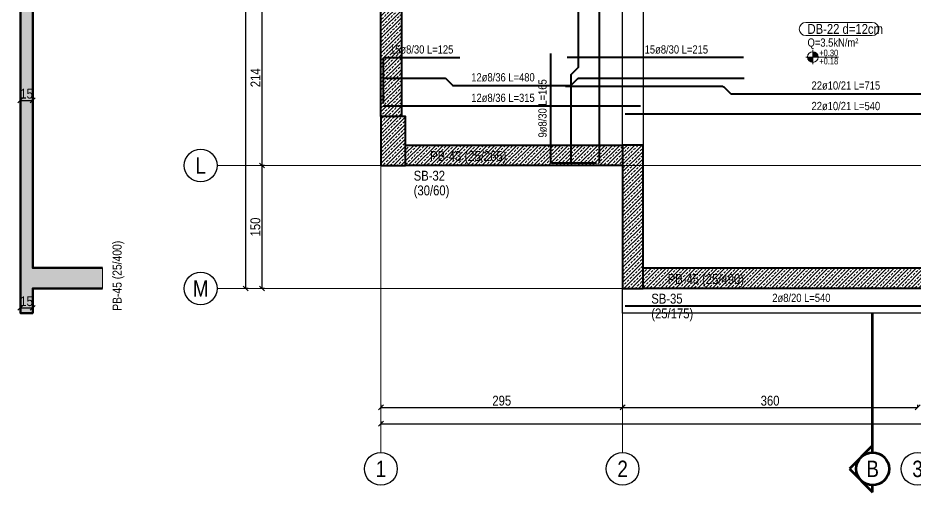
# Model space of a CAD drawing. Header units: millimetres. Extents: x 1379 to 4554, y 556 to 2850.
# Drawn here: x 1401 to 2496, y 556 to 1134 of the extents above; entities that cross this region are included whole.
import ezdxf
from ezdxf.enums import TextEntityAlignment as Align

# ---------------------------------------------------------------- set-up
doc = ezdxf.new("R2010")
doc.units = ezdxf.units.MM
doc.linetypes.add('DASHED', pattern=[0.75, 0.5, -0.25])
for name, color, linetype, lineweight in [('AKS BALONU (BEYKENT)', 7, 'Continuous', 30), ('AKS CIZGISI (BEYKENT)', 252, 'DASHED', 20), ('AKS OLCU (BEYKENT)', 6, 'Continuous', 18), ('AKS YAZISI (BEYKENT)', 3, 'Continuous', 20), ('DONATI (BEYKENT)', 4, 'Continuous', 40), ('DONATI YAZISI (BEYKENT)', 3, 'Continuous', 20), ('DOSEME ISMI (BEYKENT)', 9, 'Continuous', 20), ('DOSEME PAFTA (BEYKENT)', 3, 'Continuous', 20), ('KAT SINIRI (BEYKENT)', 41, 'Continuous', 25), ('KESIT (BEYKENT)', 151, 'Continuous', 60), ('KESIT CIZGISI (BEYKENT)', 3, 'Continuous', 50), ('KESIT ISMI (BEYKENT)', 6, 'Continuous', 20), ('KESIT SINIRI (BEYKENT)', 241, 'DASHED', 20), ('KIRIS (BEYKENT)', 2, 'Continuous', 30), ('KOLON (BEYKENT)', 3, 'Continuous', 40), ('KOLON ISMI (BEYKENT)', 91, 'Continuous', 20), ('KOT CIZGISI (BEYKENT)', 7, 'Continuous', 20), ('KOT YAZI (BEYKENT)', 7, 'Continuous', 20), ('OLCU (BEYKENT)', 14, 'Continuous', 20), ('PERDE (BEYKENT)', 6, 'Continuous', 40), ('PERDE ISMI (BEYKENT)', 240, 'Continuous', 20), ('TARAMA (BEYKENT)', 8, 'Continuous', 15), ('YUK YAZISI (BEYKENT)', 140, 'Continuous', 20)]:
    doc.layers.add(name, color=color, linetype=linetype, lineweight=lineweight)
doc.styles.add('DONATI YAZISI (BEYKENT)', font='')
doc.styles.add('YAZI (BEYKENT)', font='')
doc.styles.get('DONATI YAZISI (BEYKENT)').set_extended_font_data('Bahnschrift Light Condensed')
doc.styles.get('YAZI (BEYKENT)').set_extended_font_data('Bahnschrift Light Condensed')
doc.dimstyles.new('AKS_OLCU', dxfattribs={"dimtxt": 12, "dimasz": 3, "dimexe": 0.18, "dimexo": 3, "dimgap": 2, "dimtad": 1, "dimdec": 0, "dimrnd": 0.5, "dimzin": 12, "dimdsep": 46, "dimtxsty": 'YAZI (BEYKENT)', "dimtsz": 3, "dimcen": 0.09, "dimclrt": 7, "dimadec": 0, "dimazin": 0, "dimtfac": 1, "dimtdec": 4, "dimtix": 1, "dimtmove": 0, "dimatfit": 3, "dimfxl": 1, "dimtolj": 1, "dimtzin": 0, "dimarcsym": 0})
doc.dimstyles.new('PLAN_OLCU', dxfattribs={"dimtxt": 12, "dimasz": 3, "dimexe": 0.18, "dimexo": 3, "dimgap": 2, "dimtad": 1, "dimdec": 0, "dimrnd": 0.5, "dimzin": 12, "dimdsep": 46, "dimtxsty": 'YAZI (BEYKENT)', "dimtsz": 3, "dimcen": 0.09, "dimclrt": 7, "dimadec": 0, "dimazin": 0, "dimtfac": 1, "dimtdec": 4, "dimtix": 1, "dimtmove": 0, "dimatfit": 3, "dimfxl": 1, "dimtolj": 1, "dimtzin": 0, "dimarcsym": 0})
pattern_1 = [(45, (-63964.3465, -21549.063), (-4.49012806, 4.49012806), []), (45, (-63959.8563, -21549.063), (-4.49012806, 4.49012806), [3.175, -1.5875])]

# ---------------------------------------------------------------- blocks, each defined once
blk = doc.blocks.new('*D121')
at = {"layer": 'Defpoints', "color": 0, "transparency": 16777216}
for p in [(1404.4, 1053.9), (1419.4, 1053.9), (1419.4, 1033.9)]:
    blk.add_point(p, dxfattribs=at)
at = {"layer": 'OLCU (BEYKENT)', "color": 0, "lineweight": -2, "transparency": 16777216}
for p, q in [((1404.4, 1050.9), (1404.4, 1033.7)), ((1419.4, 1050.9), (1419.4, 1033.7)), ((1401.4, 1030.9), (1407.4, 1036.9)), ((1404.4, 1033.9), (1419.4, 1033.9)), ((1416.4, 1030.9), (1422.4, 1036.9))]:
    blk.add_line(p, q, dxfattribs=at)
at = {"layer": 'OLCU (BEYKENT)', "color": 7, "lineweight": 20, "transparency": 16777216, "insert": (1411.9, 1042), "char_height": 12, "attachment_point": 5, "style": 'YAZI (BEYKENT)'}
blk.add_mtext('\\A1;15', dxfattribs=at)
blk = doc.blocks.new('*D123')
at = {"layer": 'Defpoints', "color": 0, "transparency": 16777216}
for p in [(1404.4, 800.8), (1419.4, 800.8), (1419.4, 780.8)]:
    blk.add_point(p, dxfattribs=at)
at = {"layer": 'OLCU (BEYKENT)', "color": 0, "lineweight": -2, "transparency": 16777216}
for p, q in [((1404.4, 797.8), (1404.4, 780.7)), ((1419.4, 797.8), (1419.4, 780.7)), ((1401.4, 777.8), (1407.4, 783.8)), ((1404.4, 780.8), (1419.4, 780.8)), ((1416.4, 777.8), (1422.4, 783.8))]:
    blk.add_line(p, q, dxfattribs=at)
at = {"layer": 'OLCU (BEYKENT)', "color": 7, "lineweight": 20, "transparency": 16777216, "insert": (1411.9, 788.9), "char_height": 12, "attachment_point": 5, "style": 'YAZI (BEYKENT)'}
blk.add_mtext('\\A1;15', dxfattribs=at)
blk = doc.blocks.new('*D135')
at = {"layer": 'AKS OLCU (BEYKENT)', "color": 0, "lineweight": -2, "transparency": 16777216}
for p, q in [((1841.4, 636.4), (1847.4, 642.4)), ((1844.4, 642.4), (1844.4, 639.6)), ((1844.4, 639.4), (4274.4, 639.4)), ((4271.4, 636.4), (4277.4, 642.4)), ((4274.4, 642.4), (4274.4, 639.6))]:
    blk.add_line(p, q, dxfattribs=at)
at = {"layer": 'Defpoints', "color": 0, "transparency": 16777216}
for p in [(1844.4, 639.4), (4274.4, 639.4), (4274.4, 639.4)]:
    blk.add_point(p, dxfattribs=at)
at = {"layer": 'AKS OLCU (BEYKENT)', "color": 7, "transparency": 16777216, "insert": (3059.4, 647.5), "char_height": 12, "attachment_point": 5, "style": 'YAZI (BEYKENT)'}
blk.add_mtext('\\A1;2430', dxfattribs=at)
blk = doc.blocks.new('*D136')
at = {"layer": 'AKS OLCU (BEYKENT)', "color": 0, "lineweight": -2, "transparency": 16777216}
for p, q in [((1841.4, 656.4), (1847.4, 662.4)), ((1844.4, 662.4), (1844.4, 659.6)), ((1844.4, 659.4), (2139.4, 659.4)), ((2136.4, 656.4), (2142.4, 662.4)), ((2139.4, 662.4), (2139.4, 659.6))]:
    blk.add_line(p, q, dxfattribs=at)
at = {"layer": 'Defpoints', "color": 0, "transparency": 16777216}
for p in [(1844.4, 659.4), (2139.4, 659.4), (2139.4, 659.4)]:
    blk.add_point(p, dxfattribs=at)
at = {"layer": 'AKS OLCU (BEYKENT)', "color": 7, "transparency": 16777216, "insert": (1991.9, 667.5), "char_height": 12, "attachment_point": 5, "style": 'YAZI (BEYKENT)'}
blk.add_mtext('\\A1;295', dxfattribs=at)
blk = doc.blocks.new('*D137')
at = {"layer": 'AKS OLCU (BEYKENT)', "color": 0, "lineweight": -2, "transparency": 16777216}
for p, q in [((2136.4, 656.4), (2142.4, 662.4)), ((2139.4, 662.4), (2139.4, 659.6)), ((2139.4, 659.4), (2499.4, 659.4)), ((2496.4, 656.4), (2502.4, 662.4)), ((2499.4, 662.4), (2499.4, 659.6))]:
    blk.add_line(p, q, dxfattribs=at)
at = {"layer": 'Defpoints', "color": 0, "transparency": 16777216}
for p in [(2139.4, 659.4), (2499.4, 659.4), (2499.4, 659.4)]:
    blk.add_point(p, dxfattribs=at)
at = {"layer": 'AKS OLCU (BEYKENT)', "color": 7, "transparency": 16777216, "insert": (2319.4, 667.5), "char_height": 12, "attachment_point": 5, "style": 'YAZI (BEYKENT)'}
blk.add_mtext('\\A1;360', dxfattribs=at)
blk = doc.blocks.new('*D146')
at = {"layer": 'AKS OLCU (BEYKENT)', "color": 0, "lineweight": -2, "transparency": 16777216}
for p, q in [((1682.4, 2381.4), (1676.4, 2387.4)), ((1679.4, 804.4), (1679.4, 2384.4)), ((1682.4, 2384.4), (1679.5, 2384.4)), ((1682.4, 801.4), (1676.4, 807.4)), ((1682.4, 804.4), (1679.5, 804.4))]:
    blk.add_line(p, q, dxfattribs=at)
at = {"layer": 'Defpoints', "color": 0, "transparency": 16777216}
for p in [(1679.4, 2384.4), (1679.4, 2384.4), (1679.4, 804.4)]:
    blk.add_point(p, dxfattribs=at)
at = {"layer": 'AKS OLCU (BEYKENT)', "color": 7, "transparency": 16777216, "insert": (1671.2, 1594.4), "char_height": 12, "attachment_point": 5, "rotation": 90, "style": 'YAZI (BEYKENT)'}
blk.add_mtext('\\A1;1580', dxfattribs=at)
blk = doc.blocks.new('*D147')
at = {"layer": 'AKS OLCU (BEYKENT)', "color": 0, "lineweight": -2, "transparency": 16777216}
for p, q in [((1702.4, 951.4), (1696.4, 957.4)), ((1699.4, 804.4), (1699.4, 954.4)), ((1702.4, 954.4), (1699.5, 954.4)), ((1702.4, 801.4), (1696.4, 807.4)), ((1702.4, 804.4), (1699.5, 804.4))]:
    blk.add_line(p, q, dxfattribs=at)
at = {"layer": 'Defpoints', "color": 0, "transparency": 16777216}
for p in [(1699.4, 954.4), (1699.4, 954.4), (1699.4, 804.4)]:
    blk.add_point(p, dxfattribs=at)
at = {"layer": 'AKS OLCU (BEYKENT)', "color": 7, "transparency": 16777216, "insert": (1691.2, 879.4), "char_height": 12, "attachment_point": 5, "rotation": 90, "style": 'YAZI (BEYKENT)'}
blk.add_mtext('\\A1;150', dxfattribs=at)
blk = doc.blocks.new('*D148')
at = {"layer": 'AKS OLCU (BEYKENT)', "color": 0, "lineweight": -2, "transparency": 16777216}
for p, q in [((1702.4, 1165.4), (1696.4, 1171.4)), ((1699.4, 954.4), (1699.4, 1168.4)), ((1702.4, 1168.4), (1699.5, 1168.4)), ((1702.4, 951.4), (1696.4, 957.4)), ((1702.4, 954.4), (1699.5, 954.4))]:
    blk.add_line(p, q, dxfattribs=at)
at = {"layer": 'Defpoints', "color": 0, "transparency": 16777216}
for p in [(1699.4, 1168.4), (1699.4, 1168.4), (1699.4, 954.4)]:
    blk.add_point(p, dxfattribs=at)
at = {"layer": 'AKS OLCU (BEYKENT)', "color": 7, "transparency": 16777216, "insert": (1691.3, 1061.4), "char_height": 12, "attachment_point": 5, "rotation": 90, "style": 'YAZI (BEYKENT)'}
blk.add_mtext('\\A1;214', dxfattribs=at)

msp = doc.modelspace()

# ---------------------------------------------------------------- hatches: boundary and pattern name
at = {"layer": 'KOT CIZGISI (BEYKENT)', "true_color": 0x000000}
h = msp.add_hatch(color=18, dxfattribs=at)
h.dxf.hatch_style = 1
h.paths.add_polyline_path([(2371.6, 1086.7), (2365.1, 1086.7, 0.414214), (2371.6, 1080.2)])
h = msp.add_hatch(color=18, dxfattribs=at)
h.dxf.hatch_style = 1
h.paths.add_polyline_path([(2371.6, 1093.2), (2371.6, 1086.7), (2378.1, 1086.7, 0.414214)])
at = {"layer": 'TARAMA (BEYKENT)'}
h = msp.add_hatch(dxfattribs=at)
h.set_pattern_fill('ANSI33', color=256, style=0)
h.set_pattern_definition(pattern_1)
h.paths.add_polyline_path([(1419.4, 829.4), (1504.4, 829.4), (1504.4, 804.4), (1419.4, 804.4), (1419.4, 774.4), (1404.4, 774.4), (1404.4, 2414.4), (1419.4, 2414.4), (1419.4, 2384.4), (1504.4, 2384.4), (1504.4, 2359.4), (1419.4, 2359.4), (1419.4, 1909.4), (1454.4, 1909.4), (1454.4, 1884.4), (1419.4, 1884.4), (1419.4, 1609.4), (1454.4, 1609.4), (1454.4, 1579.4), (1419.4, 1579.4), (1419.4, 1304.4), (1454.4, 1304.4), (1454.4, 1279.4), (1419.4, 1279.4)])
h = msp.add_hatch(dxfattribs=at)
h.set_pattern_fill('ANSI33', color=256, style=0)
h.set_pattern_definition(pattern_1)
h.paths.add_polyline_path([(1844.4, 1409.4), (1869.4, 1409.4), (1869.4, 1014.4), (1844.4, 1014.4)])
h = msp.add_hatch(dxfattribs=at)
h.set_pattern_fill('ANSI33', color=256, style=0)
h.set_pattern_definition(pattern_1)
h.paths.add_polyline_path([(1844.4, 954.4), (1874.4, 954.4), (1874.4, 1014.4), (1844.4, 1014.4)])
h = msp.add_hatch(dxfattribs=at)
h.set_pattern_fill('ANSI33', color=256, style=0)
h.set_pattern_definition(pattern_1)
h.paths.add_polyline_path([(2139.4, 979.4), (2139.4, 954.4), (1874.4, 954.4), (1874.4, 979.4)])
h = msp.add_hatch(dxfattribs=at)
h.set_pattern_fill('ANSI33', color=256, style=0)
h.set_pattern_definition(pattern_1)
h.paths.add_polyline_path([(2139.4, 804.4), (2164.4, 804.4), (2164.4, 979.4), (2139.4, 979.4)])
h = msp.add_hatch(dxfattribs=at)
h.set_pattern_fill('ANSI33', color=256, style=0)
h.set_pattern_definition(pattern_1)
h.paths.add_polyline_path([(2654.4, 829.4), (2654.4, 804.4), (2164.4, 804.4), (2164.4, 829.4)])

# ---------------------------------------------------------------- linework, layer by layer
at = {"layer": 'AKS BALONU (BEYKENT)'}
for centre in [(1624.4, 954.4), (1624.4, 804.4), (1844.4, 584.4), (2139.4, 584.4), (2499.4, 584.4)]:
    msp.add_circle(centre, 20, dxfattribs=at)
at = {"layer": 'AKS CIZGISI (BEYKENT)'}
for p, q in [((1844.4, 604.4), (1844.4, 2584.4)), ((2139.4, 604.4), (2139.4, 2584.4)), ((1644.4, 954.4), (4474.4, 954.4)), ((1644.4, 804.4), (4474.4, 804.4))]:
    msp.add_line(p, q, dxfattribs=at)
at = {"layer": 'DONATI (BEYKENT)'}
for points in [[(2107.6, 957.4), (2078.1, 957.4, -0.414214), (2076.6, 958.9), (2076.6, 1064.8, -0.198912), (2077, 1065.8), (2085.1, 1074, 0.198912), (2085.6, 1075), (2085.6, 1313.8, 0.198912), (2085.1, 1314.8), (2077, 1323, -0.198912), (2076.6, 1324), (2076.6, 1473.6)], [(1847.4, 1055), (1847.4, 1084.5, -0.414214), (1848.9, 1086), (1940.9, 1086)], [(2082.6, 957.4), (2053.1, 957.4, -0.414214), (2051.6, 958.9), (2051.6, 1090.9)], [(1847.4, 1030), (1847.4, 1059.5, -0.414214), (1848.9, 1061), (1922.7, 1061, -0.198912), (1923.8, 1060.5), (1931.9, 1052.4, 0.198912), (1933, 1052), (2075.7, 1052, 0.198912), (2076.8, 1052.4), (2084.9, 1060.5, -0.198912), (2086, 1061), (2287.9, 1061)], [(2069.9, 1051), (2261.7, 1051, -0.198912), (2262.8, 1050.5), (2270.9, 1042.4, 0.198912), (2272, 1042), (2546.7, 1042, 0.198912), (2547.8, 1042.4), (2555.9, 1050.5, -0.198912), (2557, 1051), (2776.4, 1051)]]:
    msp.add_lwpolyline(points, format="xyb", dxfattribs=at)
for points in [[(2110.6, 1431.4), (2110.6, 957.4)], [(2286.9, 1086), (2071.9, 1086)], [(2161.4, 1027), (1847.4, 1027)], [(2681.4, 1017), (2142.4, 1017)], [(2681.4, 783), (2142.4, 783)]]:
    msp.add_lwpolyline(points, dxfattribs=at)
at = {"layer": 'DOSEME PAFTA (BEYKENT)'}
msp.add_lwpolyline([(2363.1, 1128.9), (2444.2, 1128.9, -1), (2444.2, 1112.9), (2363.1, 1112.9, -1)], format="xyb", close=True, dxfattribs=at)
at = {"layer": 'KAT SINIRI (BEYKENT)'}
msp.add_lwpolyline([(3541.6, 1168.4), (3069.4, 1168.4), (3069.4, 954.4), (2684.4, 954.4), (2684.4, 774.4), (2139.4, 774.4), (2139.4, 954.4), (1844.4, 954.4), (1844.4, 1434.4), (1969.4, 1434.4), (1969.4, 1754.4), (1844.4, 1754.4), (1844.4, 2234.4), (2139.4, 2234.4), (2139.4, 2414.4), (2684.4, 2414.4), (2684.4, 2234.4), (3044.4, 2234.4), (3044.4, 2384.4), (3069.4, 2384.4), (3069.4, 2234.4), (3434.4, 2234.4)], dxfattribs=at)
at = {"layer": 'KESIT (BEYKENT)', "linetype": 'DASHED'}
msp.add_lwpolyline([(2444.6, 604.4), (2444.6, 774.4)], dxfattribs=at)
at = {"layer": 'KESIT (BEYKENT)', "lineweight": 60}
for points in [[(2444.6, 612.7), (2416.3, 584.4)], [(2444.6, 604.4), (2444.6, 612.7)], [(2416.3, 584.4), (2444.6, 556.1)], [(2444.6, 556.1), (2444.6, 564.4)]]:
    msp.add_lwpolyline(points, dxfattribs=at)
msp.add_circle((2444.6, 584.4), 20, dxfattribs=at)
at = {"layer": 'KESIT CIZGISI (BEYKENT)'}
for points in [[(1504.4, 804.4), (1419.4, 804.4), (1419.4, 774.4), (1404.4, 774.4), (1404.4, 2414.4), (1419.4, 2414.4), (1419.4, 2384.4), (1504.4, 2384.4)], [(1504.4, 2359.4), (1419.4, 2359.4), (1419.4, 1909.4), (1454.4, 1909.4), (1454.4, 1884.4), (1419.4, 1884.4), (1419.4, 1609.4), (1454.4, 1609.4), (1454.4, 1579.4), (1419.4, 1579.4), (1419.4, 1304.4), (1454.4, 1304.4), (1454.4, 1279.4), (1419.4, 1279.4), (1419.4, 829.4), (1504.4, 829.4)]]:
    msp.add_lwpolyline(points, dxfattribs=at)
at = {"layer": 'KESIT SINIRI (BEYKENT)'}
msp.add_lwpolyline([(1504.4, 804.4), (1504.4, 829.4)], dxfattribs=at)
at = {"layer": 'KIRIS (BEYKENT)'}
for p, q in [((2139.4, 979.4), (2139.4, 1244.4)), ((2164.4, 1244.4), (2164.4, 979.4))]:
    msp.add_line(p, q, dxfattribs=at)
at = {"layer": 'KOLON (BEYKENT)'}
for points in [[(1844.4, 954.4), (1874.4, 954.4), (1874.4, 1014.4), (1844.4, 1014.4)], [(2139.4, 804.4), (2164.4, 804.4), (2164.4, 979.4), (2139.4, 979.4)]]:
    msp.add_lwpolyline(points, close=True, dxfattribs=at)
at = {"layer": 'KOT CIZGISI (BEYKENT)'}
for p, q in [((2371.6, 1095.4), (2371.6, 1078)), ((2362.9, 1086.7), (2402.9, 1086.7))]:
    msp.add_line(p, q, dxfattribs=at)
msp.add_circle((2371.6, 1086.7), 6.52, dxfattribs=at)
at = {"layer": 'PERDE (BEYKENT)'}
for points in [[(1844.4, 1409.4), (1869.4, 1409.4), (1869.4, 1014.4), (1844.4, 1014.4)], [(2139.4, 979.4), (2139.4, 954.4), (1874.4, 954.4), (1874.4, 979.4)], [(2654.4, 829.4), (2654.4, 804.4), (2164.4, 804.4), (2164.4, 829.4)]]:
    msp.add_lwpolyline(points, close=True, dxfattribs=at)
at = {"layer": 'TARAMA (BEYKENT)'}
msp.add_lwpolyline([(1419.4, 829.4), (1504.4, 829.4), (1504.4, 804.4), (1419.4, 804.4), (1419.4, 774.4), (1404.4, 774.4), (1404.4, 2414.4), (1419.4, 2414.4), (1419.4, 2384.4), (1504.4, 2384.4), (1504.4, 2359.4), (1419.4, 2359.4), (1419.4, 1909.4), (1454.4, 1909.4), (1454.4, 1884.4), (1419.4, 1884.4), (1419.4, 1609.4), (1454.4, 1609.4), (1454.4, 1579.4), (1419.4, 1579.4), (1419.4, 1304.4), (1454.4, 1304.4), (1454.4, 1279.4), (1419.4, 1279.4)], close=True, dxfattribs=at)

# ---------------------------------------------------------------- texts
at = {"layer": 'AKS YAZISI (BEYKENT)', "style": 'YAZI (BEYKENT)'}
for s, p in [('L', (1624.4, 954.4)), ('M', (1624.4, 804.4)), ('1', (1844.4, 584.4)), ('2', (2139.4, 584.4)), ('3', (2499.4, 584.4))]:
    msp.add_text(s, height=20, dxfattribs=at).set_placement(p, align=Align.MIDDLE_CENTER)
at = {"layer": 'DONATI YAZISI (BEYKENT)', "style": 'DONATI YAZISI (BEYKENT)'}
for s, p in [('15ø8/30 L=125', (1894.1, 1096)), ('15ø8/30 L=215', (2205, 1096)), ('12ø8/36 L=480', (1993.4, 1062)), ('22ø10/21 L=715', (2411.9, 1052)), ('12ø8/36 L=315', (1993.4, 1037)), ('22ø10/21 L=540', (2411.9, 1027)), ('2ø8/20 L=540', (2357.6, 793))]:
    msp.add_text(s, height=10, dxfattribs=at).set_placement(p, align=Align.MIDDLE_CENTER)
msp.add_text('9ø8/30 L=165', height=10, rotation=90, dxfattribs=at).set_placement((2041.6, 1024.1), align=Align.MIDDLE_CENTER)
at = {"layer": 'DOSEME ISMI (BEYKENT)', "style": 'YAZI (BEYKENT)'}
msp.add_text('DB-22 d=12cm', height=12, dxfattribs=at).set_placement((2365.1, 1111.4), align=Align.BOTTOM_LEFT)
at = {"layer": 'KESIT ISMI (BEYKENT)', "lineweight": 20, "style": 'YAZI (BEYKENT)'}
msp.add_text('B', height=20, dxfattribs=at).set_placement((2444.6, 584.4), align=Align.MIDDLE_CENTER)
at = {"layer": 'KOLON ISMI (BEYKENT)', "style": 'YAZI (BEYKENT)'}
for s, p in [('SB-32', (1884.4, 932.4)), ('(30/60)', (1884.4, 914.4)), ('SB-35', (2174.4, 782.4)), ('(25/175)', (2174.4, 764.4))]:
    msp.add_text(s, height=12, dxfattribs=at).set_placement(p, align=Align.BOTTOM_LEFT)
at = {"layer": 'KOT YAZI (BEYKENT)', "style": 'YAZI (BEYKENT)'}
for s, p in [('+0.30', (2379.4, 1085.4)), ('+0.18', (2379.4, 1075.4))]:
    msp.add_text(s, height=8, dxfattribs=at).set_placement(p, align=Align.BOTTOM_LEFT)
at = {"layer": 'PERDE ISMI (BEYKENT)', "style": 'YAZI (BEYKENT)'}
for s, p in [('PB-43 (25/265)', (1904.4, 956.4)), ('PB-45 (25/490)', (2194.4, 806.4))]:
    msp.add_text(s, height=12, dxfattribs=at).set_placement(p, align=Align.BOTTOM_LEFT)
msp.add_text('PB-45 (25/400)', height=11, rotation=90, dxfattribs=at).set_placement((1522.4, 819.9), align=Align.MIDDLE_CENTER)
at = {"layer": 'YUK YAZISI (BEYKENT)', "style": 'YAZI (BEYKENT)'}
msp.add_text('Q=3.5kN/m²', height=10, dxfattribs=at).set_placement((2365.1, 1096.4), align=Align.BOTTOM_LEFT)

# ---------------------------------------------------------------- dimensions: what is measured, and where the dimension line sits
at = {"layer": 'AKS OLCU (BEYKENT)'}
for p1, p2, picture, middle in [((1679.4, 804.4), (1679.4, 2384.4), '*D146', (1671.2, 1594.4)), ((1699.4, 954.4), (1699.4, 1168.4), '*D148', (1691.3, 1061.4)), ((1699.4, 804.4), (1699.4, 954.4), '*D147', (1691.2, 879.4)), ((1844.4, 659.4), (2139.4, 659.4), '*D136', (1991.9, 667.5)), ((2139.4, 659.4), (2499.4, 659.4), '*D137', (2319.4, 667.5)), ((1844.4, 639.4), (4274.4, 639.4), '*D135', (3059.4, 647.5))]:
    dim = msp.add_aligned_dim(p1=p1, p2=p2, distance=0, dimstyle='AKS_OLCU', dxfattribs=at)
    dim.commit()
    dim.dimension.update_dxf_attribs({"geometry": picture, "text_midpoint": middle})
at = {"layer": 'OLCU (BEYKENT)', "lineweight": 20}
for p1, p2, picture, middle in [((1404.4, 1053.9), (1419.4, 1053.9), '*D121', (1411.9, 1042)), ((1404.4, 800.8), (1419.4, 800.8), '*D123', (1411.9, 788.9))]:
    dim = msp.add_aligned_dim(p1=p1, p2=p2, distance=-20, dimstyle='PLAN_OLCU', dxfattribs=at)
    dim.commit()
    dim.dimension.update_dxf_attribs({"geometry": picture, "text_midpoint": middle})

doc.saveas('drawing.dxf')
